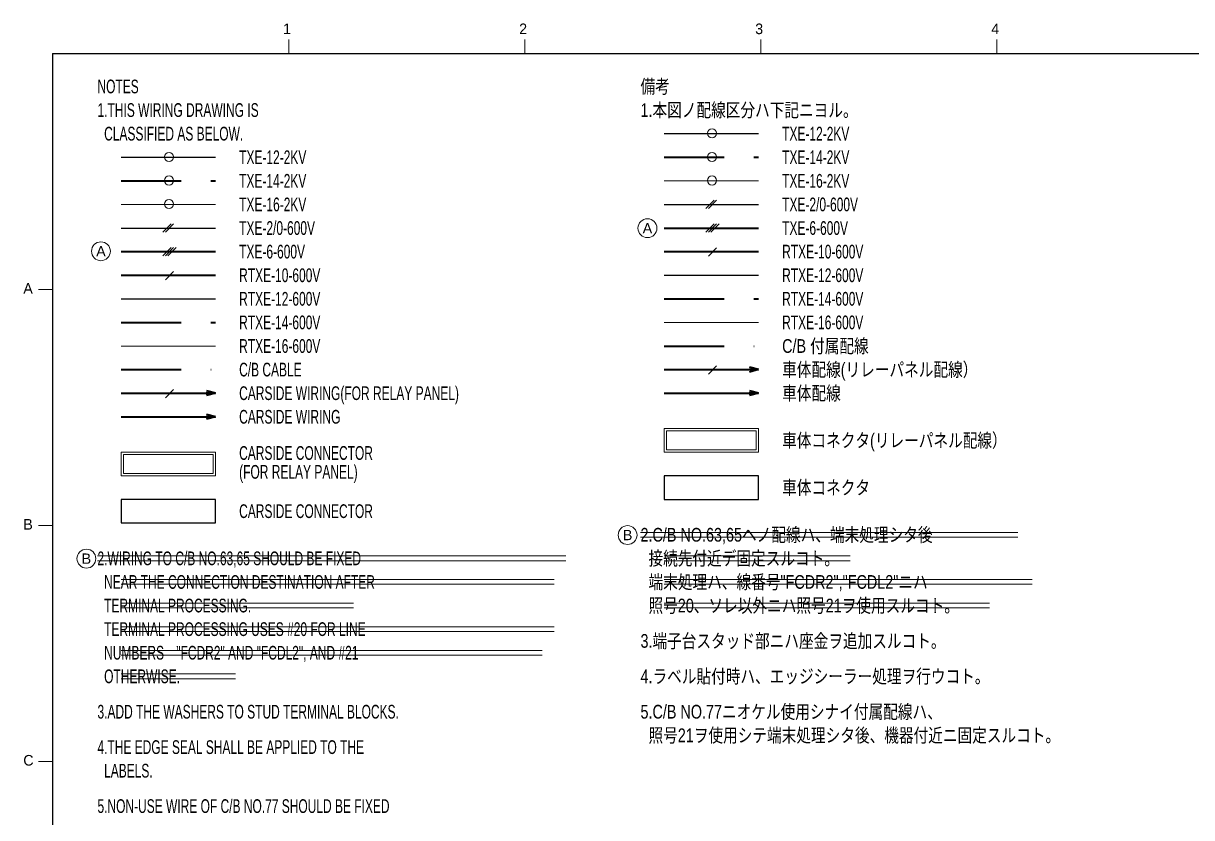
# Model space of a CAD drawing. Header units: millimetres. Extents: x 10 to 832, y 7 to 590.
# Drawn here: x 29.3 to 276.7, y 422.1 to 590.4 of the extents above; entities that cross this region are included whole.
import ezdxf
from ezdxf.enums import TextEntityAlignment as Align

# ---------------------------------------------------------------- set-up
doc = ezdxf.new("R2010")
doc.units = ezdxf.units.MM
doc.linetypes.add('DASHDOT', pattern=[25.3, 12.7, -6.3, 0, -6.3])
doc.linetypes.add('DASHED', pattern=[19, 12.7, -6.3])
for name, color, linetype in [('GR1_05', 7, 'Continuous'), ('図面枠B6M', 7, 'Continuous'), ('表題、部品表_01', 7, 'Continuous')]:
    doc.layers.add(name, color=color, linetype=linetype)
doc.styles.add('HG丸ｺﾞｼｯｸM-PRO', font='')
doc.styles.get('HG丸ｺﾞｼｯｸM-PRO').set_extended_font_data('HG丸ｺﾞｼｯｸM-PRO')

# ---------------------------------------------------------------- blocks, each defined once
blk = doc.blocks.new('BLKF023')
at = {"layer": '図面枠B6M', "color": 4, "linetype": 'Continuous', "lineweight": 13}
for p, q in [((85.5, 587), (85.5, 584)), ((135.5, 587), (135.5, 584)), ((185.5, 587), (185.5, 584)), ((235.5, 587), (235.5, 584)), ((32.5, 534), (35.5, 534)), ((32.5, 484), (35.5, 484)), ((32.5, 434), (35.5, 434))]:
    blk.add_line(p, q, dxfattribs=at)
at = {"layer": '図面枠B6M', "color": 2, "linetype": 'Continuous', "lineweight": 25}
for q in [(35.5, 15), (831.5, 584)]:
    blk.add_line((35.5, 584), q, dxfattribs=at)
at = {"layer": '図面枠B6M', "color": 4, "linetype": 'Continuous', "lineweight": 13, "style": 'HG丸ｺﾞｼｯｸM-PRO'}
for s, width, p in [('1', 1.003994, (84.29, 587.45)), ('2', 1.003994, (134.3, 587.45)), ('3', 1.003994, (184.29, 587.45)), ('4', 1.003994, (234.29, 587.45)), ('A', 1.002405, (29.29, 532.45)), ('B', 1.004704, (29.29, 482.45)), ('C', 1.001214, (29.29, 432.45))]:
    blk.add_text(s, height=2.25, dxfattribs=dict(at, width=width)).set_placement(p, align=Align.BOTTOM_LEFT)
blk = doc.blocks.new('FXTIP_ARROW_E')
at = {"color": 0, "linetype": 'Continuous', "lineweight": -2}
for q in [(-1, 0), (-0.97, 0.26), (-0.97, -0.26)]:
    blk.add_line((0, 0), q, dxfattribs=at)
blk = doc.blocks.new('BLKF331')
at = {"layer": '表題、部品表_01', "color": 2, "linetype": 'Continuous', "lineweight": 25}
for p, q in [((70, 489.54), (50, 489.54)), ((50, 489.54), (50, 484.54)), ((70, 484.54), (70, 489.54)), ((50, 484.54), (70, 484.54))]:
    blk.add_line(p, q, dxfattribs=at)
blk = doc.blocks.new('BLKF332')
at = {"layer": '表題、部品表_01', "color": 4, "linetype": 'Continuous', "lineweight": 13}
for p, q in [((70, 499.54), (50, 499.54)), ((50, 499.54), (50, 494.54)), ((69.5, 499.04), (50.5, 499.04)), ((50.5, 499.04), (50.5, 495.04)), ((69.5, 495.04), (69.5, 499.04)), ((70, 494.54), (70, 499.54)), ((50.5, 495.04), (69.5, 495.04)), ((50, 494.54), (70, 494.54))]:
    blk.add_line(p, q, dxfattribs=at)
blk = doc.blocks.new('BLKF333')
at = {"layer": '表題、部品表_01', "color": 2, "linetype": 'Continuous', "lineweight": 25}
for p, q in [((185, 494.54), (165, 494.54)), ((165, 494.54), (165, 489.54)), ((185, 489.54), (185, 494.54)), ((165, 489.54), (185, 489.54))]:
    blk.add_line(p, q, dxfattribs=at)
blk = doc.blocks.new('BLKF334')
at = {"layer": '表題、部品表_01', "color": 4, "linetype": 'Continuous', "lineweight": 13}
for p, q in [((185, 504.54), (165, 504.54)), ((165, 504.54), (165, 499.54)), ((184.5, 504.04), (165.5, 504.04)), ((165.5, 504.04), (165.5, 500.04)), ((184.5, 500.04), (184.5, 504.04)), ((185, 499.54), (185, 504.54)), ((165.5, 500.04), (184.5, 500.04)), ((165, 499.54), (185, 499.54))]:
    blk.add_line(p, q, dxfattribs=at)
blk = doc.blocks.new('BLKF351')
at = {"layer": 'GR1_05', "color": 4, "linetype": 'Continuous', "lineweight": 13}
blk.add_circle((161.47, 547), 2, dxfattribs=at)
at = {"layer": 'GR1_05', "color": 4, "linetype": 'Continuous', "lineweight": 13, "style": 'HG丸ｺﾞｼｯｸM-PRO', "width": 1.042301}
blk.add_text('A', height=2.18, dxfattribs=at).set_placement((161.47, 547), align=Align.MIDDLE_CENTER)
blk = doc.blocks.new('BLKF352')
at = {"layer": 'GR1_05', "color": 4, "linetype": 'Continuous', "lineweight": 13}
blk.add_circle((45.73, 542.12), 2, dxfattribs=at)
at = {"layer": 'GR1_05', "color": 4, "linetype": 'Continuous', "lineweight": 13, "style": 'HG丸ｺﾞｼｯｸM-PRO', "width": 1.042301}
blk.add_text('A', height=2.18, dxfattribs=at).set_placement((45.73, 542.12), align=Align.MIDDLE_CENTER)
blk = doc.blocks.new('BLKF353')
at = {"layer": 'GR1_05', "color": 4, "linetype": 'Continuous', "lineweight": 13}
blk.add_circle((42.65, 476.98), 2, dxfattribs=at)
at = {"layer": 'GR1_05', "color": 4, "linetype": 'Continuous', "lineweight": 13, "style": 'HG丸ｺﾞｼｯｸM-PRO', "width": 1.04272}
blk.add_text('B', height=2.18, dxfattribs=at).set_placement((42.65, 476.98), align=Align.MIDDLE_CENTER)
blk = doc.blocks.new('BLKF354')
at = {"layer": 'GR1_05', "color": 4, "linetype": 'Continuous', "lineweight": 13}
blk.add_circle((157.27, 481.98), 2, dxfattribs=at)
at = {"layer": 'GR1_05', "color": 4, "linetype": 'Continuous', "lineweight": 13, "style": 'HG丸ｺﾞｼｯｸM-PRO', "width": 1.04272}
blk.add_text('B', height=2.18, dxfattribs=at).set_placement((157.27, 481.98), align=Align.MIDDLE_CENTER)

msp = doc.modelspace()

# ---------------------------------------------------------------- linework, layer by layer
at = {"layer": 'GR1_05', "color": 4, "linetype": 'Continuous', "lineweight": 13}
for p, q in [((160, 482.54), (239.92, 482.54)), ((160, 481.54), (239.92, 481.54)), ((45, 477.54), (144.2, 477.54)), ((165, 477.54), (204.42, 477.54)), ((45, 476.54), (144.2, 476.54)), ((165, 476.54), (204.42, 476.54)), ((50, 472.54), (141.7, 472.54)), ((50, 471.54), (141.7, 471.54)), ((165, 472.54), (242.92, 472.54)), ((165, 471.54), (242.92, 471.54)), ((50, 467.54), (99.2, 467.54)), ((50, 466.54), (99.2, 466.54)), ((165, 467.54), (233.92, 467.54)), ((165, 466.54), (233.92, 466.54)), ((50, 462.54), (141.7, 462.54)), ((50, 461.54), (141.7, 461.54)), ((50, 457.54), (139.2, 457.54)), ((50, 456.54), (139.2, 456.54)), ((50, 452.54), (74.2, 452.54)), ((50, 451.54), (74.2, 451.54))]:
    msp.add_line(p, q, dxfattribs=at)
at = {"layer": '表題、部品表_01', "color": 2, "linetype": 'Continuous', "lineweight": 25}
for p, q in [((165, 567.04), (185, 567.04)), ((50, 562.04), (70, 562.04)), ((165, 552.04), (185, 552.04)), ((50, 547.04), (70, 547.04)), ((165, 537.04), (185, 537.04)), ((50, 532.04), (70, 532.04))]:
    msp.add_line(p, q, dxfattribs=at)
at = {"layer": '表題、部品表_01', "color": 3, "linetype": 'DASHED', "lineweight": 35}
for p, q in [((165, 562.04), (185, 562.04)), ((50, 557.04), (70, 557.04)), ((165, 532.04), (185, 532.04)), ((50, 527.04), (70, 527.04))]:
    msp.add_line(p, q, dxfattribs=at)
at = {"layer": '表題、部品表_01', "color": 4, "linetype": 'Continuous', "lineweight": 13}
for p, q in [((165, 557.04), (185, 557.04)), ((50, 552.04), (70, 552.04)), ((175.63, 552.92), (173.87, 551.15)), ((176.13, 552.92), (174.37, 551.15)), ((60.63, 547.92), (58.87, 546.15)), ((61.13, 547.92), (59.37, 546.15)), ((175.63, 547.92), (173.87, 546.15)), ((176.13, 547.92), (174.37, 546.15)), ((176.63, 547.92), (174.87, 546.15)), ((60.63, 542.92), (58.87, 541.15)), ((61.13, 542.92), (59.37, 541.15)), ((61.63, 542.92), (59.87, 541.15)), ((176.13, 542.85), (174.37, 541.09)), ((61.13, 537.85), (59.37, 536.09)), ((165, 527.04), (185, 527.04)), ((50, 522.04), (70, 522.04)), ((176.13, 517.85), (174.37, 516.09)), ((61.13, 512.85), (59.37, 511.09))]:
    msp.add_line(p, q, dxfattribs=at)
at = {"layer": '表題、部品表_01', "color": 3, "linetype": 'Continuous', "lineweight": 35}
for p, q in [((165, 547.04), (185, 547.04)), ((50, 542.04), (70, 542.04)), ((165, 542.04), (185, 542.04)), ((50, 537.04), (70, 537.04)), ((165, 517.04), (185, 517.04)), ((50, 512.04), (70, 512.04)), ((165, 512.04), (185, 512.04)), ((50, 507.04), (70, 507.04))]:
    msp.add_line(p, q, dxfattribs=at)
at = {"layer": '表題、部品表_01', "color": 3, "linetype": 'DASHDOT', "lineweight": 35}
for p, q in [((165, 522.04), (185, 522.04)), ((50, 517.04), (70, 517.04))]:
    msp.add_line(p, q, dxfattribs=at)
at = {"layer": '表題、部品表_01', "color": 4, "linetype": 'Continuous', "lineweight": 13}
for centre in [(175.16, 567.11), (60.16, 562.11), (175.16, 562.11), (60.16, 557.11), (175.16, 557.11), (60.16, 552.11)]:
    msp.add_circle(centre, 0.963, dxfattribs=at)

# ---------------------------------------------------------------- block references
at = {"layer": 'GR1_05', "color": 4, "linetype": 'Continuous', "lineweight": 13}
for name in ['BLKF351', 'BLKF352', 'BLKF354', 'BLKF353']:
    msp.add_blockref(name, (0, 0), dxfattribs=at)
at = {"layer": '図面枠B6M', "color": 4, "linetype": 'Continuous', "lineweight": 13}
msp.add_blockref('BLKF023', (0, 0), dxfattribs=at)
at = {"layer": '表題、部品表_01', "color": 3, "linetype": 'Continuous', "lineweight": 35, "xscale": 2, "yscale": 2, "rotation": 360}
for p in [(185, 517.04), (70, 512.04), (185, 512.04), (70, 507.04)]:
    msp.add_blockref('FXTIP_ARROW_E', p, dxfattribs=at)
at = {"layer": '表題、部品表_01', "color": 4, "linetype": 'Continuous', "lineweight": 13}
for name in ['BLKF334', 'BLKF332']:
    msp.add_blockref(name, (0, 0), dxfattribs=at)
at = {"layer": '表題、部品表_01', "color": 2, "linetype": 'Continuous', "lineweight": 25}
for name in ['BLKF333', 'BLKF331']:
    msp.add_blockref(name, (0, 0), dxfattribs=at)

# ---------------------------------------------------------------- texts
at = {"layer": 'GR1_05', "color": 3, "linetype": 'Continuous', "lineweight": 35, "style": 'HG丸ｺﾞｼｯｸM-PRO'}
for s, width, p in [('2.C/B NO.63,65ヘノ配線ハ、端末処理シタ後', 0.782589, (160, 482.04)), ('2.WIRING TO C/B NO.63,65 SHOULD BE FIXED', 0.651968, (45, 477.04)), ('  接続先付近デ固定スルコト。', 0.781987, (160, 477.04)), ('  NEAR THE CONNECTION DESTINATION AFTER', 0.65178, (45, 472.04)), ('  端末処理ハ、線番号"FCDR2","FCDL2"ニハ', 0.782655, (160, 472.04)), ('  TERMINAL PROCESSING.', 0.651882, (45, 467.04)), ('  照号20、ソレ以外ニハ照号21ヲ使用スルコト。', 0.782284, (160, 467.04)), ('  TERMINAL PROCESSING USES #20 FOR LINE', 0.651817, (45, 462.04)), ('  NUMBERS\u3000"FCDR2" AND "FCDL2", AND #21', 0.652327, (45, 457.04)), ('  OTHERWISE.', 0.651772, (45, 452.04))]:
    msp.add_text(s, height=2.9091, dxfattribs=dict(at, width=width)).set_placement(p, align=Align.MIDDLE_LEFT)
at = {"layer": '表題、部品表_01', "color": 3, "linetype": 'Continuous', "lineweight": 35, "style": 'HG丸ｺﾞｼｯｸM-PRO'}
for s, height, width, p in [('NOTES', 2.909, 0.651237, (45, 577.04)), ('備考', 2.909, 0.781842, (160, 577.04)), ('1.THIS WIRING DRAWING IS', 2.9091, 0.652686, (45, 572.04)), ('1.本図ノ配線区分ハ下記ニヨル。', 2.9091, 0.782047, (160, 572.04)), ('  CLASSIFIED AS BELOW.', 2.9091, 0.651918, (45, 567.04)), ('TXE-12-2KV', 2.909, 0.651604, (190, 567.04)), ('TXE-12-2KV', 2.909, 0.651604, (75, 562.04)), ('TXE-14-2KV', 2.909, 0.651604, (190, 562.04)), ('TXE-14-2KV', 2.909, 0.651604, (75, 557.04)), ('TXE-16-2KV', 2.909, 0.651604, (190, 557.04)), ('TXE-16-2KV', 2.909, 0.651604, (75, 552.04)), ('TXE-2/0-600V', 2.9091, 0.651629, (190, 552.04)), ('TXE-2/0-600V', 2.9091, 0.651629, (75, 547.04)), ('TXE-6-600V', 2.909, 0.651539, (190, 547.04)), ('TXE-6-600V', 2.909, 0.651539, (75, 542.04)), ('RTXE-10-600V', 2.9091, 0.651876, (190, 542.04)), ('RTXE-10-600V', 2.9091, 0.651876, (75, 537.04)), ('RTXE-12-600V', 2.9091, 0.651876, (190, 537.04)), ('RTXE-12-600V', 2.9091, 0.651876, (75, 532.04)), ('RTXE-14-600V', 2.9091, 0.651876, (190, 532.04)), ('RTXE-14-600V', 2.9091, 0.651876, (75, 527.04)), ('RTXE-16-600V', 2.9091, 0.651876, (190, 527.04)), ('RTXE-16-600V', 2.9091, 0.651876, (75, 522.04)), ('C/B 付属配線', 2.909, 0.782018, (190, 522.04)), ('C/B CABLE', 2.909, 0.651388, (75, 517.04)), ('車体配線(リレーパネル配線）', 2.9091, 0.781843, (190, 517.04)), ('CARSIDE WIRING(FOR RELAY PANEL)', 2.9091, 0.65257, (75, 512.04)), ('車体配線', 2.909, 0.781842, (190, 512.04)), ('CARSIDE WIRING', 2.9091, 0.652911, (75, 507.04)), ('車体コネクタ(リレーパネル配線）', 2.9091, 0.781843, (190, 502.04)), ('車体コネクタ', 2.909, 0.781842, (190, 492.04)), ('CARSIDE CONNECTOR', 2.9091, 0.652123, (75, 487.04)), ('3.端子台スタッド部ニハ座金ヲ追加スルコト。', 2.9091, 0.781989, (160, 459.54)), ('4.ラベル貼付時ハ、エッジシーラー処理ヲ行ウコト。', 2.9091, 0.78197, (160, 452.04)), ('3.ADD THE WASHERS TO STUD TERMINAL BLOCKS. ', 2.9091, 0.651799, (45, 444.54)), ('5.C/B NO.77ニオケル使用シナイ付属配線ハ、', 2.9091, 0.782344, (160, 444.54)), ('  照号21ヲ使用シテ端末処理シタ後、機器付近ニ固定スルコト。', 2.9091, 0.782048, (160, 439.54)), ('4.THE EDGE SEAL SHALL BE APPLIED TO THE', 2.9091, 0.651126, (45, 437.04)), ('  LABELS.', 2.909, 0.65085, (45, 432.04)), ('5.NON-USE WIRE OF C/B NO.77 SHOULD BE FIXED', 2.9091, 0.651811, (45, 424.54))]:
    msp.add_text(s, height=height, dxfattribs=dict(at, width=width)).set_placement(p, align=Align.MIDDLE_LEFT)
for s, width, p in [('CARSIDE CONNECTOR', 0.652123, (75, 497.04)), ('(FOR RELAY PANEL)', 0.652295, (75, 493.04))]:
    msp.add_text(s, height=2.9091, dxfattribs=dict(at, width=width)).set_placement(p, align=Align.BOTTOM_LEFT)

doc.saveas('drawing.dxf')
